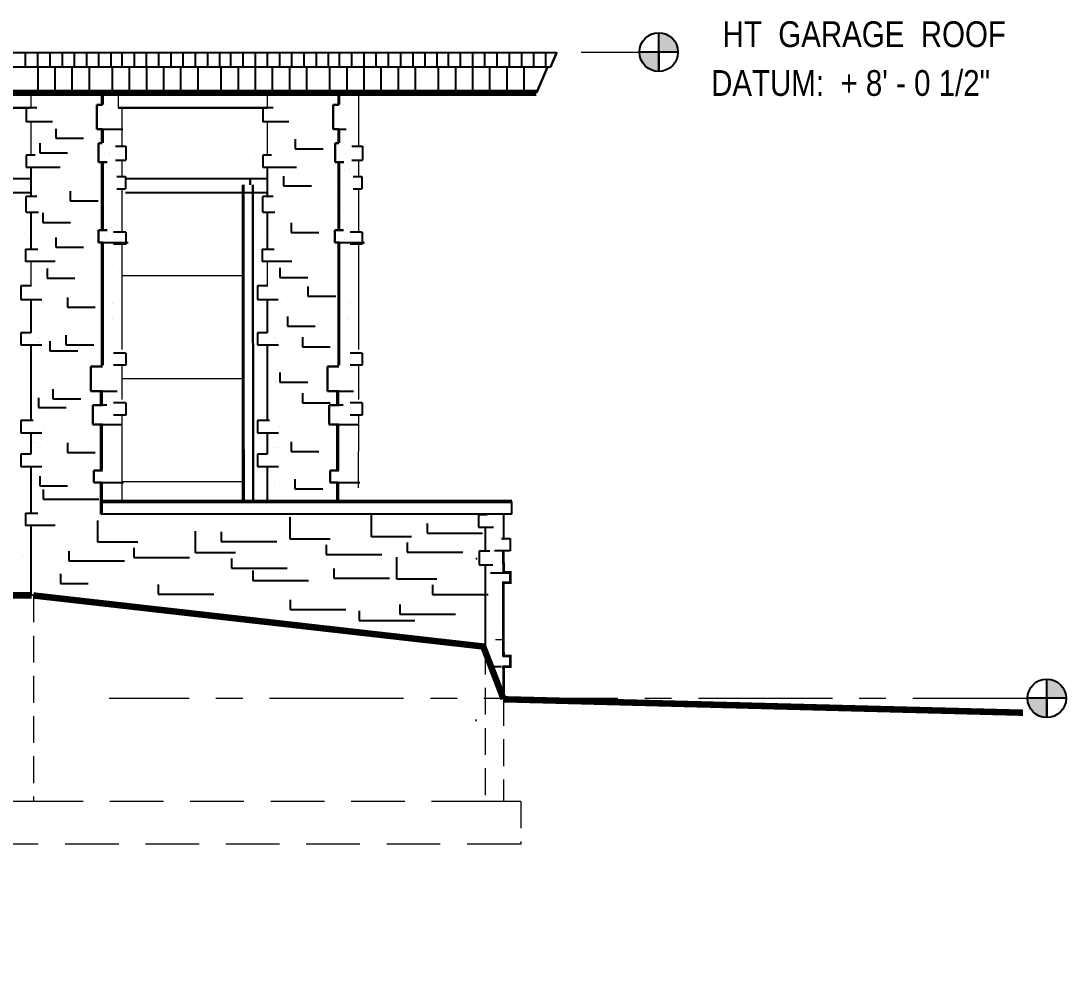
# Model space of a CAD drawing. Header units: inches. Extents: x -10188 to 9179, y -281 to 6710.
# Drawn here: x 3421.7 to 3665.4, y -142.4 to 82.6 of the extents above; entities that cross this region are included whole.
import ezdxf

# ---------------------------------------------------------------- set-up
doc = ezdxf.new("R2010")
doc.units = ezdxf.units.IN
doc.header["$MEASUREMENT"] = 0
doc.linetypes.add('CENTER', pattern=[2, 1.25, -0.25, 0.25, -0.25])
doc.linetypes.add('HIDDEN', pattern=[0.375, 0.25, -0.125])
for name, color, linetype, lineweight in [('FOOTING', 7, 'HIDDEN', 5), ('FOUNDATION', 7, 'HIDDEN', 20), ('GRID LAYOUT', 1, 'Continuous', 9)]:
    doc.layers.add(name, color=color, linetype=linetype, lineweight=lineweight)
for name, color, linetype in [('NORTH_ELEVATION', 7, 'Continuous'), ('SOUTH_ELEVATION', 7, 'Continuous'), ('SOUTH_ELEVATION_TEXT', 7, 'Continuous')]:
    doc.layers.add(name, color=color, linetype=linetype)
doc.styles.add('ARCHENT', font='technical.ttf', dxfattribs={"height": 6})

msp = doc.modelspace()

# ---------------------------------------------------------------- hatches: boundary and pattern name
at = {"layer": 'NORTH_ELEVATION', "linetype": 'Continuous', "ltscale": 0.5}
h = msp.add_hatch(dxfattribs=at)
h.set_pattern_fill('AR-SAND', color=27, scale=36, style=0)
h.set_pattern_definition([(37.5004, (3229.13, 756.765), (-2.2683, 69.3656), [0, -54.72, 0, -61.2, 0, -58.5]), (7.5, (3229.13, 756.76), (63.711, 101.598), [0, -29.52, 0, -49.32, 0, -18.9]), (327.5004, (3184.85, 756.764), (112.109, 0.2046), [0, -18, 0, -64.8, 0, -84.6]), (317.5, (3184.85, 756.76), (108.22, 31.597), [0, -9, 0, -42.48, 0, -48.6])])
h.paths.add_polyline_path([(3534.95, -30.45), (3524.26, -30.45), (3524.26, -136.45), (3526.28, -136.45), (3526.28, -140.45), (3524.3, -140.45), (3524.3, -142.45), (3534.95, -142.45)])
at = {"layer": 'SOUTH_ELEVATION_TEXT', "linetype": 'Continuous', "ltscale": 0.5}
h = msp.add_hatch(color=7, dxfattribs=at)
h.paths.add_polyline_path([(3570.44, 79.79), (3570.44, 75.29), (3574.94, 75.29, 0.414214)])
h.paths.add_polyline_path([(3570.44, 70.79), (3570.44, 75.29), (3565.94, 75.29, 0.414214)])
h = msp.add_hatch(color=7, dxfattribs=at)
h.paths.add_polyline_path([(3660.94, -70.86), (3660.94, -75.36), (3665.44, -75.36, 0.414214)])
h.paths.add_polyline_path([(3660.94, -79.86), (3660.94, -75.36), (3656.44, -75.36, 0.414214)])

# ---------------------------------------------------------------- linework, layer by layer
at = {"layer": 'FOOTING', "lineweight": 5, "ltscale": 50}
for p, q in [((3424.63, -99.38, -0.14), (3407.49, -99.38, -0.12)), ((3529.97, -99.38, -0.23), (3424.63, -99.38, -0.14)), ((3538.26, -99.38, -0.24), (3529.97, -99.38, -0.23)), ((3538.26, -109.38, -0.25), (3395.49, -109.38, -0.11))]:
    msp.add_line(p, q, dxfattribs=at)
at = {"layer": 'FOOTING', "ltscale": 25}
msp.add_line((3538.26, -99.38, -0.24), (3538.26, -109.38, -0.24), dxfattribs=at)
at = {"layer": 'FOUNDATION', "ltscale": 25}
for p, q in [((3424.63, -51.38, 1.78), (3424.63, -99.38, 1.85)), ((3529.97, -63.54), (3529.97, -99.38)), ((3534.26, -75.52, -0.22), (3534.26, -99.38, -0.22))]:
    msp.add_line(p, q, dxfattribs=at)
at = {"layer": 'GRID LAYOUT', "lineweight": 5, "ltscale": 50}
msp.add_line((3552.37, 75.29), (3570.44, 75.29), dxfattribs=at)
at = {"layer": 'GRID LAYOUT', "color": 1, "linetype": 'CENTER', "lineweight": 5, "ltscale": 25}
msp.add_line((3660.94, -75.38), (3442.3, -75.38), dxfattribs=at)
at = {"layer": 'NORTH_ELEVATION', "color": 93, "linetype": 'Continuous', "ltscale": 0.5}
for p, q in [((3422.73, 75.29), (3422.73, 71.79)), ((3425.61, 75.29), (3425.61, 71.79)), ((3428.44, 75.29), (3428.44, 71.79)), ((3431.31, 75.29), (3431.31, 71.79)), ((3434.14, 75.29), (3434.14, 71.79)), ((3437.02, 75.29), (3437.02, 71.79)), ((3439.84, 75.29), (3439.84, 71.79)), ((3442.67, 75.29), (3442.67, 71.79)), ((3445.26, 75.29), (3445.26, 71.79)), ((3448.09, 75.29), (3448.09, 71.79)), ((3450.96, 75.29), (3450.96, 71.79)), ((3453.79, 75.29), (3453.79, 71.79)), ((3456.66, 75.29), (3456.66, 71.79)), ((3459.49, 75.29), (3459.49, 71.79)), ((3462.37, 75.29), (3462.37, 71.79)), ((3465.2, 75.29), (3465.2, 71.79)), ((3468.02, 75.29), (3468.02, 71.79)), ((3470.61, 75.29), (3470.61, 71.79)), ((3473.44, 75.29), (3473.44, 71.79)), ((3476.31, 75.29), (3476.31, 71.79)), ((3479.14, 75.29), (3479.14, 71.79)), ((3482.02, 75.29), (3482.02, 71.79)), ((3484.85, 75.29), (3484.85, 71.79)), ((3487.72, 75.29), (3487.72, 71.79)), ((3490.55, 75.29), (3490.55, 71.79)), ((3493.38, 75.29), (3493.38, 71.79)), ((3495.96, 75.29), (3495.96, 71.79)), ((3498.79, 75.29), (3498.79, 71.79)), ((3501.67, 75.29), (3501.67, 71.79)), ((3504.49, 75.29), (3504.49, 71.79)), ((3507.37, 75.29), (3507.37, 71.79)), ((3510.2, 75.29), (3510.2, 71.79)), ((3513.07, 75.29), (3513.07, 71.79)), ((3515.9, 75.29), (3515.9, 71.79)), ((3518.73, 75.29), (3518.73, 71.79)), ((3521.32, 75.29), (3521.32, 71.79)), ((3524.14, 75.29), (3524.14, 71.79)), ((3527.02, 75.29), (3527.02, 71.79)), ((3529.85, 75.29), (3529.85, 71.79)), ((3532.72, 75.29), (3532.72, 71.79)), ((3535.55, 75.29), (3535.55, 71.79)), ((3538.42, 75.29), (3538.42, 71.79)), ((3541.25, 75.29), (3541.25, 71.79)), ((3544.08, 75.29), (3544.08, 71.79))]:
    msp.add_line(p, q, dxfattribs=at)
at = {"layer": 'NORTH_ELEVATION', "color": 27, "linetype": 'Continuous', "lineweight": 20, "ltscale": 0.5}
for p, q in [((3422.9, 64.48), (3422.9, 64.48)), ((3478.04, 64.48), (3478.04, 64.48)), ((3441.69, 63.16), (3441.69, 63.16)), ((3442.56, 61.89), (3442.56, 61.89)), ((3496.83, 63.16), (3496.83, 63.16)), ((3497.7, 61.89), (3497.7, 61.89)), ((3422.2, 53.94), (3422.2, 53.94)), ((3441.97, 54.41), (3441.97, 54.41)), ((3477.34, 53.94), (3477.34, 53.94)), ((3497.11, 54.41), (3497.11, 54.41)), ((3422.33, 53.26), (3422.33, 53.26)), ((3441.2, 51.7), (3441.2, 51.7)), ((3442.27, 51.67), (3442.27, 51.67)), ((3476.36, 51.82), (3476.36, 51.82)), ((3477.47, 53.26), (3477.47, 53.26)), ((3496.34, 51.7), (3496.34, 51.7)), ((3497.41, 51.67), (3497.41, 51.67)), ((3441.03, 49.34), (3441.03, 49.34)), ((3476.53, 49.46), (3476.53, 49.46)), ((3496.17, 49.34), (3496.17, 49.34)), ((3443.2, 48.14), (3443.2, 48.14)), ((3498.34, 48.14), (3498.34, 48.14)), ((3440.91, 45.04), (3440.91, 45.04)), ((3476.65, 45.16), (3476.65, 45.16)), ((3476.84, 45.96), (3476.84, 45.96)), ((3496.05, 45.04), (3496.05, 45.04)), ((3422.3, 42.64), (3422.3, 42.64)), ((3441.7, 43.72), (3441.7, 43.72)), ((3477.44, 42.64), (3477.44, 42.64)), ((3496.84, 43.72), (3496.84, 43.72)), ((3422.15, 36.76), (3422.15, 36.76)), ((3441.73, 38.8), (3441.73, 38.8)), ((3477.29, 36.76), (3477.29, 36.76)), ((3496.87, 38.8), (3496.87, 38.8)), ((3422.19, 34.5), (3422.19, 34.5)), ((3441.1, 35.88), (3441.1, 35.88)), ((3442.84, 34.33), (3442.84, 34.33)), ((3476.46, 36), (3476.46, 36)), ((3477.33, 34.5), (3477.33, 34.5)), ((3496.24, 35.88), (3496.24, 35.88)), ((3497.98, 34.33), (3497.98, 34.33)), ((3422.6, 33.03), (3422.6, 33.03)), ((3441.2, 32.26), (3441.2, 32.26)), ((3441.99, 31.71), (3441.99, 31.71)), ((3476.36, 32.38), (3476.36, 32.38)), ((3477.74, 33.03), (3477.74, 33.03)), ((3496.34, 32.26), (3496.34, 32.26)), ((3497.13, 31.71), (3497.13, 31.71)), ((3443.12, 25.66), (3443.12, 25.66)), ((3476.84, 26.55), (3476.84, 26.55)), ((3476.84, 26.55), (3476.84, 26.55)), ((3498.26, 25.66), (3498.26, 25.66)), ((3426.14, 22.49), (3426.14, 22.49)), ((3481.28, 22.49), (3481.28, 22.49)), ((3426.33, 20.01), (3426.33, 20.01)), ((3481.47, 20.01), (3481.47, 20.01)), ((3427.09, 16.66), (3427.09, 16.66)), ((3443.08, 16.79), (3443.08, 16.79)), ((3443.41, 16.99), (3443.41, 16.99)), ((3443.65, 15.34), (3443.65, 15.34)), ((3482.23, 16.66), (3482.23, 16.66)), ((3498.22, 16.79), (3498.22, 16.79)), ((3498.55, 16.99), (3498.55, 16.99)), ((3498.79, 15.34), (3498.79, 15.34)), ((3442.97, 13.35), (3442.97, 13.35)), ((3498.11, 13.35), (3498.11, 13.35)), ((3426.07, 7.73), (3426.07, 7.73)), ((3443.69, 8.32), (3443.69, 8.32)), ((3481.21, 7.73), (3481.21, 7.73)), ((3498.83, 8.32), (3498.83, 8.32)), ((3426.5, 3.51), (3426.5, 3.51)), ((3443.15, 3.88), (3443.15, 3.88)), ((3481.64, 3.51), (3481.64, 3.51)), ((3498.29, 3.88), (3498.29, 3.88)), ((3427.05, 0.06), (3427.05, 0.06)), ((3482.19, 0.06), (3482.19, 0.06)), ((3426.34, -8.92), (3426.34, -8.92)), ((3481.48, -8.92), (3481.48, -8.92)), ((3426.89, -12.11), (3426.89, -12.11)), ((3482.03, -12.11), (3482.03, -12.11)), ((3424.45, -13.07), (3424.45, -13.07)), ((3426.94, -13.24), (3426.94, -13.24)), ((3479.59, -13.07), (3479.59, -13.07)), ((3482.08, -13.24), (3482.08, -13.24)), ((3424.6, -15.77), (3424.6, -15.77)), ((3425.59, -16.92), (3425.59, -16.92)), ((3426.34, -16.77), (3426.34, -16.77)), ((3479.74, -15.77), (3479.74, -15.77)), ((3480.73, -16.92), (3480.73, -16.92)), ((3481.48, -16.77), (3481.48, -16.77)), ((3427.04, -19.46), (3427.04, -19.46)), ((3482.18, -19.46), (3482.18, -19.46)), ((3424.73, -23.53), (3424.73, -23.53)), ((3479.87, -23.53), (3479.87, -23.53)), ((3426.9, -24.73), (3426.9, -24.73)), ((3482.04, -24.73), (3482.04, -24.73)), ((3422.61, -34.07), (3422.61, -34.07)), ((3422.74, -34.74), (3422.74, -34.74)), ((3421.8, -38.54), (3421.8, -38.54)), ((3531.3, -38.2, 8.93), (3531.3, -38.2, 8.93)), ((3530.29, -39.06), (3530.29, -39.06)), ((3530.32, -40.32, 8.93), (3530.32, -40.32, 8.93)), ((3532.01, -40.86, 8.93), (3532.01, -40.86, 8.93)), ((3421.92, -42.85), (3421.92, -42.85)), ((3422.11, -42.05), (3422.11, -42.05)), ((3422.71, -45.37), (3422.71, -45.37)), ((3422.56, -51.25), (3422.56, -51.25)), ((3533.62, -59.48), (3533.62, -59.48)), ((3534.79, -62.27), (3534.79, -62.27))]:
    msp.add_line(p, q, dxfattribs=at)
at = {"layer": 'NORTH_ELEVATION', "color": 7, "linetype": 'Continuous', "lineweight": 20, "ltscale": 0.5}
msp.add_line((3444.38, 65.79, 0.29), (3444.37, 62.29, 0.29), dxfattribs=at)
at = {"layer": 'NORTH_ELEVATION', "color": 27, "linetype": 'Continuous', "ltscale": 0.5}
for p, q in [((3424.02, 48.45), (3424.02, 41.65)), ((3479.16, 48.45), (3479.16, 41.65)), ((3422.9, 45.04), (3422.9, 45.04)), ((3478.04, 45.04), (3478.04, 45.04)), ((3424.02, 37.99), (3424.02, 29.34)), ((3479.16, 37.99), (3479.16, 29.34)), ((3423.38, 32.09), (3423.38, 32.09)), ((3478.52, 32.09), (3478.52, 32.09)), ((3424.02, 17.58), (3424.02, 9.86)), ((3479.16, 17.58), (3479.16, 9.86)), ((3425.73, 8.67), (3425.73, 8.67)), ((3480.87, 8.67), (3480.87, 8.67)), ((3424.02, 7.01), (3424.02, -10.6)), ((3479.16, 7.01), (3479.16, -10.6)), ((3426.19, -1.57), (3426.19, -1.57)), ((3481.33, -1.57), (3481.33, -1.57)), ((3425.24, -2.79), (3425.24, -2.79)), ((3480.38, -2.79), (3480.38, -2.79)), ((3424.02, -13.44), (3424.02, -18.45)), ((3479.16, -13.44), (3479.16, -18.45)), ((3424.02, -21.29), (3424.02, -32.23)), ((3479.16, -21.29), (3479.16, -29.45)), ((3534.22, -32.45), (3534.22, -38.38)), ((3424.02, -34.97), (3424.02, -51.38)), ((3530, -35.45), (3530, -40.97)), ((3534.22, -40.95), (3534.22, -43.44)), ((3423.3, -42.97), (3423.3, -42.97)), ((3530, -44.22), (3529.97, -63.38))]:
    msp.add_line(p, q, dxfattribs=at)
at = {"layer": 'NORTH_ELEVATION', "color": 7, "linetype": 'Continuous', "ltscale": 0.5}
for p, q in [((3390.95, 45.79), (3424.02, 45.79)), ((3446.09, 45.79), (3479.16, 45.79))]:
    msp.add_line(p, q, dxfattribs=at)
at = {"layer": 'NORTH_ELEVATION', "color": 49, "linetype": 'Continuous', "lineweight": 30, "ltscale": 0.5}
msp.add_line((3475.16, 45.88), (3475.16, 44.38), dxfattribs=at)
at = {"layer": 'NORTH_ELEVATION', "color": 7, "linetype": 'Continuous', "lineweight": 30, "ltscale": 0.5}
msp.add_line((3475.82, 44.38), (3475.85, -29.45), dxfattribs=at)
at = {"layer": 'NORTH_ELEVATION', "color": 7, "linetype": 'Continuous', "lineweight": 9, "ltscale": 150}
for p, q in [((3473.54, 23.11, -0.17), (3445.27, 23.11, -0.38)), ((3473.55, -0.89, -0.17), (3445.26, -0.89, -0.38)), ((3473.55, -24.89, -0.17), (3445.28, -24.89, -0.38))]:
    msp.add_line(p, q, dxfattribs=at)
at = {"layer": 'NORTH_ELEVATION', "color": 27, "lineweight": 50}
msp.add_line((3536.22, -29.45), (3440.45, -29.45, 2), dxfattribs=at)
at = {"layer": 'NORTH_ELEVATION', "color": 27}
for q in [(3536.22, -29.45), (3440.45, -32.45)]:
    msp.add_line((3536.22, -32.45), q, dxfattribs=at)
at = {"layer": 'NORTH_ELEVATION', "color": 93, "linetype": 'Continuous', "ltscale": 0.5, "const_width": 0.5}
for points in [[(2599.18, 75.17), (3546.67, 75.17)], [(2600.62, 71.79), (3545.23, 71.8)]]:
    msp.add_lwpolyline(points, dxfattribs=at)
at = {"layer": 'NORTH_ELEVATION', "color": 7, "linetype": 'Continuous', "ltscale": 0.5, "const_width": 0.5}
for points in [[(3424.02, 62.29), (3389.23, 62.29)], [(3479.16, 62.29), (3444.37, 62.29)]]:
    msp.add_lwpolyline(points, dxfattribs=at)
at = {"layer": 'NORTH_ELEVATION', "color": 7, "linetype": 'Continuous', "ltscale": 0.5, "const_width": 0.5, "elevation": -0.67}
for points in [[(3424.02, 42.54), (3390.96, 42.54)], [(3479.16, 42.54), (3446.1, 42.54)]]:
    msp.add_lwpolyline(points, dxfattribs=at)
at = {"layer": 'SOUTH_ELEVATION', "color": 93, "linetype": 'Continuous', "lineweight": 30, "ltscale": 50}
msp.add_line((3545.23, 71.79), (3546.72, 75.29), dxfattribs=at)
at = {"layer": 'SOUTH_ELEVATION', "color": 49, "linetype": 'Continuous', "ltscale": 0.5}
for p, q in [((3425.64, 71.87), (3425.64, 65.79)), ((3429.61, 71.87), (3429.61, 65.79)), ((3433.61, 71.87), (3433.61, 65.79)), ((3437.61, 71.87), (3437.61, 65.79)), ((3442.99, 71.87), (3442.99, 65.79)), ((3446.99, 71.87), (3446.99, 65.79)), ((3450.99, 71.87), (3450.99, 65.79)), ((3454.96, 71.87), (3454.96, 65.79)), ((3458.96, 71.87), (3458.96, 65.79)), ((3462.96, 71.87), (3462.96, 65.79)), ((3468.35, 71.87), (3468.35, 65.79)), ((3472.35, 71.87), (3472.35, 65.79)), ((3476.35, 71.87), (3476.35, 65.79)), ((3480.31, 71.87), (3480.31, 65.79)), ((3484.31, 71.87), (3484.31, 65.79)), ((3488.31, 71.87), (3488.31, 65.79)), ((3493.7, 71.87), (3493.7, 65.79)), ((3497.7, 71.87), (3497.7, 65.79)), ((3501.7, 71.87), (3501.7, 65.79)), ((3505.67, 71.87), (3505.67, 65.79)), ((3509.67, 71.87), (3509.67, 65.79)), ((3513.67, 71.87), (3513.67, 65.79)), ((3519.05, 71.87), (3519.05, 65.79)), ((3523.05, 71.87), (3523.05, 65.79)), ((3527.05, 71.87), (3527.05, 65.79)), ((3531.02, 71.87), (3531.02, 65.79)), ((3535.02, 71.87), (3535.02, 65.79)), ((3539.02, 71.87), (3539.02, 65.79))]:
    msp.add_line(p, q, dxfattribs=at)
at = {"layer": 'SOUTH_ELEVATION', "color": 7, "linetype": 'Continuous', "lineweight": 30, "ltscale": 50}
msp.add_line((3541.93, 65.79), (3544.48, 71.79), dxfattribs=at)
at = {"layer": 'SOUTH_ELEVATION', "color": 27, "linetype": 'Continuous', "lineweight": 20, "ltscale": 50}
for p, q in [((3424.02, 65.79), (3424.02, 62.28)), ((3479.16, 65.79), (3479.16, 62.28)), ((3500.42, 65.79), (3500.42, 53.36)), ((3445.28, 62.29), (3445.28, 53.36)), ((3424.02, 59.03), (3424.02, 51.3)), ((3479.16, 59.03), (3479.16, 51.3)), ((3445.28, 50.11), (3445.28, 46.3)), ((3500.42, 50.11), (3500.42, 46.3)), ((3445.28, 43.45), (3445.27, 33.32)), ((3500.42, 43.45), (3500.41, 33.32)), ((3424.02, 37.99), (3424.02, 29.34)), ((3479.16, 37.99), (3479.16, 29.34)), ((3445.27, 30.48), (3445.26, 5.96)), ((3500.41, 30.48), (3500.4, 5.96)), ((3424.02, 26.49), (3424.02, 20.84)), ((3479.16, 26.49), (3479.16, 20.84)), ((3424.02, 17.58), (3424.02, 14.29)), ((3479.16, 17.58), (3479.16, 14.29)), ((3445.26, 2.29), (3445.26, -5.68)), ((3500.4, 2.29), (3500.4, -5.68)), ((3445.26, -9.34), (3445.25, -29.45)), ((3500.4, -9.34), (3500.39, -26.32))]:
    msp.add_line(p, q, dxfattribs=at)
at = {"layer": 'SOUTH_ELEVATION', "color": 27, "linetype": 'Continuous', "lineweight": 20, "ltscale": 0.75}
for p, q in [((3440.78, 65.02, 1), (3440.78, 65.02, 1)), ((3476.78, 65.13, 1), (3476.78, 65.13, 1)), ((3495.92, 65.02, 1), (3495.92, 65.02, 1)), ((3421.89, 62.82, 1), (3421.89, 62.82, 1)), ((3477.03, 62.82, 1), (3477.03, 62.82, 1)), ((3442.03, 47.68, 1), (3442.03, 47.68, 1)), ((3497.17, 47.68, 1), (3497.17, 47.68, 1)), ((3440.78, 45.57, 1), (3440.78, 45.57, 1)), ((3476.78, 45.69, 1), (3476.78, 45.69, 1)), ((3495.92, 45.57, 1), (3495.92, 45.57, 1)), ((3421.89, 43.38, 1), (3421.89, 43.38, 1)), ((3477.03, 43.38, 1), (3477.03, 43.38, 1)), ((3441.08, 33.57, 1), (3441.08, 33.57, 1)), ((3476.48, 33.69, 1), (3476.48, 33.69, 1)), ((3496.22, 33.57, 1), (3496.22, 33.57, 1)), ((3440.83, 31.25, 1), (3440.83, 31.25, 1)), ((3476.73, 31.37, 1), (3476.73, 31.37, 1)), ((3495.97, 31.25, 1), (3495.97, 31.25, 1)), ((3443.03, 13.09, 1), (3443.03, 13.09, 1)), ((3498.17, 13.09, 1), (3498.17, 13.09, 1)), ((3427.2, -3.22, 1), (3427.2, -3.22, 1)), ((3482.34, -3.22, 1), (3482.34, -3.22, 1)), ((3425.99, -22.87, 1), (3425.99, -22.87, 1)), ((3481.13, -22.87, 1), (3481.13, -22.87, 1)), ((3425.74, -25.19, 1), (3425.74, -25.19, 1)), ((3480.88, -25.19, 1), (3480.88, -25.19, 1)), ((3531.95, -41.12, 9.93), (3531.95, -41.12, 9.93)), ((3422.05, -42.31, 1), (3422.05, -42.31, 1)), ((3422.3, -44.63, 1), (3422.3, -44.63, 1)), ((3534.85, -62.53, 1), (3534.85, -62.53, 1))]:
    msp.add_line(p, q, dxfattribs=at)
at = {"layer": 'SOUTH_ELEVATION', "color": 27, "linetype": 'Continuous', "ltscale": 0.5}
for p, q in [((3425.42, 62.28), (3422.97, 62.28)), ((3422.97, 62.28), (3422.97, 59.03)), ((3480.55, 62.28), (3478.11, 62.28)), ((3478.11, 62.28), (3478.11, 59.03)), ((3429.08, 59.03), (3422.97, 59.03)), ((3484.22, 59.03), (3478.11, 59.03)), ((3429.84, 57.44), (3429.84, 55.19)), ((3439.38, 57.36, 1.23), (3445.49, 57.36, 1.23)), ((3494.52, 57.36, 1.23), (3497.58, 57.36, 1.23)), ((3426.11, 54.06), (3426.11, 51.8)), ((3429.84, 55.19), (3436.32, 55.19)), ((3446.56, 53.96, 0.96), (3446.56, 53.96, 0.96)), ((3485.67, 54.98), (3485.67, 52.73)), ((3501.7, 53.96, 0.96), (3501.7, 53.96, 0.96)), ((3425.01, 51.3), (3422.97, 51.3)), ((3422.97, 51.3), (3422.97, 48.45)), ((3426.11, 51.8), (3432.6, 51.8)), ((3443.77, 53.36), (3446.21, 53.36)), ((3446.21, 53.36), (3446.21, 50.11)), ((3480.15, 51.3), (3478.11, 51.3)), ((3478.11, 51.3), (3478.11, 48.45)), ((3485.67, 52.73), (3492.16, 52.73)), ((3498.91, 53.36), (3501.35, 53.36)), ((3501.35, 53.36), (3501.35, 50.11)), ((3443.77, 50.11), (3446.21, 50.11)), ((3498.91, 50.11), (3501.35, 50.11)), ((3422.97, 48.45), (3430.85, 48.45)), ((3478.11, 48.45), (3485.99, 48.45)), ((3482.98, 46.36), (3482.98, 44.11)), ((3444.06, 46.3), (3446.09, 46.3)), ((3446.09, 46.3), (3446.09, 43.45)), ((3482.98, 44.11), (3489.47, 44.11)), ((3499.2, 46.3), (3501.23, 46.3)), ((3501.23, 46.3), (3501.23, 43.45)), ((3422.95, 37.99), (3422.95, 41.65)), ((3425.39, 41.65), (3422.95, 41.65)), ((3433.23, 42.88), (3433.23, 40.63)), ((3478.09, 37.99), (3478.09, 41.65)), ((3480.53, 41.65), (3478.09, 41.65)), ((3433.23, 40.63), (3439.71, 40.63)), ((3422.95, 37.99), (3425.8, 37.99)), ((3426.79, 37.8), (3426.79, 35.55)), ((3478.09, 37.99), (3480.94, 37.99)), ((3426.79, 35.55), (3433.27, 35.55)), ((3484.73, 35.46), (3484.73, 33.2)), ((3429.84, 32.04), (3429.84, 29.79)), ((3446.19, 33.32), (3443.34, 33.32)), ((3446.19, 33.32), (3446.19, 30.48)), ((3484.73, 33.2), (3491.22, 33.2)), ((3501.33, 33.32), (3498.48, 33.32)), ((3501.33, 33.32), (3501.33, 30.48)), ((3422.8, 29.34), (3422.8, 26.49)), ((3422.8, 29.34), (3425.65, 29.34)), ((3429.84, 29.79), (3436.32, 29.79)), ((3439.79, 30.93, 1.23), (3446.71, 30.93, 1.23)), ((3446.19, 30.48), (3443.34, 30.48)), ((3477.94, 29.34), (3477.94, 26.49)), ((3477.94, 29.34), (3480.79, 29.34)), ((3494.93, 30.93, 1.23), (3501.85, 30.93, 1.23)), ((3501.33, 30.48), (3498.48, 30.48)), ((3429.72, 26.49), (3422.8, 26.49)), ((3427.81, 24.85), (3427.81, 22.6)), ((3484.86, 26.49), (3477.94, 26.49)), ((3482.11, 24.99), (3482.11, 22.74)), ((3427.81, 22.6), (3434.3, 22.6)), ((3482.11, 22.74), (3488.6, 22.74)), ((3421.72, 20.84), (3421.72, 17.58)), ((3424.16, 20.84), (3421.72, 20.84)), ((3476.86, 20.84), (3476.86, 17.58)), ((3479.3, 20.84), (3476.86, 20.84)), ((3488.66, 20.63), (3488.66, 18.38)), ((3421.72, 17.58), (3426.61, 17.58)), ((3432.55, 18.08), (3432.55, 15.82)), ((3476.86, 17.58), (3481.74, 17.58)), ((3488.66, 18.38), (3495.14, 18.38)), ((3432.55, 15.82), (3439.04, 15.82)), ((3483.86, 13.66), (3483.86, 11.4)), ((3421.72, 9.86), (3421.72, 7.01)), ((3424.02, 9.86), (3421.72, 9.86)), ((3476.86, 9.86), (3476.86, 7.01)), ((3479.16, 9.86), (3476.86, 9.86)), ((3483.86, 11.4), (3490.34, 11.4)), ((3428.49, 7.92), (3428.49, 5.66)), ((3432.22, 9.27), (3432.22, 7.02)), ((3487.35, 8.86), (3487.35, 6.6)), ((3421.72, 7.01), (3426.61, 7.01)), ((3428.49, 5.66), (3434.98, 5.66)), ((3432.22, 7.02), (3438.7, 7.02)), ((3446.18, 5.14), (3443.33, 5.14)), ((3446.18, 5.14), (3446.18, 2.29)), ((3476.86, 7.01), (3481.75, 7.01)), ((3487.35, 6.6), (3493.83, 6.6)), ((3501.32, 5.14), (3498.47, 5.14)), ((3501.32, 5.14), (3501.32, 2.29)), ((3438.04, 1.96, 1), (3438.04, -3.73, 1)), ((3440.48, 1.96, 1), (3438.04, 1.96, 1)), ((3446.18, 2.29), (3443.33, 2.29)), ((3482.11, 0.57), (3482.11, -1.68)), ((3493.18, 1.96, 1), (3493.18, -3.73, 1)), ((3495.62, 1.96, 1), (3493.18, 1.96, 1)), ((3501.32, 2.29), (3498.47, 2.29)), ((3482.11, -1.68), (3488.6, -1.68)), ((3429.17, -3.26), (3429.17, -5.51)), ((3438.04, -3.73, 1), (3444.15, -3.73, 1)), ((3487.35, -4.22), (3487.35, -6.48)), ((3493.18, -3.73, 1), (3499.29, -3.73, 1)), ((3425.78, -5.29), (3425.78, -7.54)), ((3429.17, -5.51), (3435.65, -5.51)), ((3438.48, -7.02, 1), (3438.48, -11.49, 1)), ((3441.74, -7.02, 1), (3438.48, -7.02, 1)), ((3446.18, -6.49), (3443.33, -6.49)), ((3446.18, -6.49), (3446.18, -9.34)), ((3487.35, -6.48), (3493.83, -6.48)), ((3493.62, -7.02, 1), (3493.62, -11.49, 1)), ((3496.88, -7.02, 1), (3493.62, -7.02, 1)), ((3501.32, -6.49), (3498.47, -6.49)), ((3501.32, -6.49), (3501.32, -9.34)), ((3425.78, -7.54), (3432.26, -7.54)), ((3446.18, -9.34), (3443.33, -9.34)), ((3501.32, -9.34), (3498.47, -9.34)), ((3421.72, -10.6), (3421.72, -13.44)), ((3424.57, -10.6), (3421.72, -10.6)), ((3438.48, -11.49, 1), (3445.4, -11.49, 1)), ((3476.86, -10.6), (3476.86, -13.44)), ((3479.71, -10.6), (3476.86, -10.6)), ((3493.62, -11.49, 1), (3500.54, -11.49, 1)), ((3421.72, -13.44), (3426.61, -13.44)), ((3476.86, -13.44), (3481.75, -13.44)), ((3432.55, -15.79), (3432.55, -18.04)), ((3484.73, -15.56), (3484.73, -17.81)), ((3424.02, -18.45), (3421.72, -18.45)), ((3421.72, -18.45), (3421.72, -21.29)), ((3432.55, -18.04), (3439.04, -18.04)), ((3479.16, -18.45), (3476.86, -18.45)), ((3476.86, -18.45), (3476.86, -21.29)), ((3484.73, -17.81), (3491.22, -17.81)), ((3421.72, -21.29), (3426.61, -21.29)), ((3476.86, -21.29), (3481.75, -21.29)), ((3426.12, -23.57), (3426.12, -25.83)), ((3485.6, -24.28), (3485.6, -26.54)), ((3426.12, -25.83), (3432.6, -25.83)), ((3426.87, -26.65), (3426.87, -28.9)), ((3440.45, -25.07, 1.23), (3445.61, -25.07, 1.23)), ((3485.6, -26.54), (3492.09, -26.54)), ((3495.59, -25.07, 1.23), (3500.75, -25.07, 1.23)), ((3426.87, -28.9), (3439.85, -28.9)), ((3422.81, -32.23), (3422.81, -35.08)), ((3422.81, -32.23), (3425.66, -32.23)), ((3439.68, -38.95), (3439.68, -33.87)), ((3484.52, -38.23), (3484.52, -33.16)), ((3503.45, -37.71), (3503.45, -32.63)), ((3528.39, -32.62), (3528.39, -35.46)), ((3530.42, -32.62), (3528.39, -32.62)), ((3429.73, -35.08), (3422.81, -35.08)), ((3462.46, -41.43), (3462.46, -36.36)), ((3516.41, -34.62), (3516.41, -36.87)), ((3528.39, -35.46), (3531.91, -35.46)), ((3448.99, -38.95), (3439.68, -38.95)), ((3468.38, -36.57), (3468.38, -38.82)), ((3468.38, -38.82), (3481.36, -38.82)), ((3493.83, -38.23), (3484.52, -38.23)), ((3512.76, -37.71), (3503.45, -37.71)), ((3516.41, -36.87), (3529.38, -36.87)), ((3533.8, -38.11), (3535.83, -38.11)), ((3535.83, -38.11), (3535.83, -40.96)), ((3432.9, -41.04), (3432.9, -43.29)), ((3448.03, -40.26), (3448.03, -42.51)), ((3471.76, -41.43), (3462.46, -41.43)), ((3492.87, -39.55), (3492.87, -41.8)), ((3511.8, -39.02), (3511.8, -41.27)), ((3511.8, -41.27), (3524.77, -41.27)), ((3528.56, -40.97), (3528.56, -44.22)), ((3528.56, -40.97), (3531.04, -40.97)), ((3535.83, -40.96), (3532.12, -40.96)), ((3432.9, -43.29), (3445.88, -43.29)), ((3448.03, -42.51), (3461.01, -42.51)), ((3470.81, -42.74), (3470.81, -45)), ((3492.87, -41.8), (3505.84, -41.8)), ((3509.37, -47.56), (3509.37, -42.48)), ((3470.81, -45), (3483.78, -45)), ((3475.78, -45.6), (3475.78, -47.86)), ((3494.71, -45.08), (3494.71, -47.33)), ((3528.56, -44.22), (3531.78, -44.22)), ((3531.19, -46.14), (3536.02, -46.14)), ((3430.94, -46.31), (3430.94, -48.57)), ((3430.94, -48.57), (3437.43, -48.57)), ((3475.78, -47.86), (3488.75, -47.86)), ((3494.71, -47.33), (3507.68, -47.33)), ((3518.68, -47.56), (3509.37, -47.56)), ((3453.72, -48.8), (3453.72, -51.06)), ((3453.72, -51.06), (3466.69, -51.06)), ((3517.72, -48.87), (3517.72, -51.12)), ((3517.72, -51.12), (3530.7, -51.12)), ((3484.53, -52.42), (3484.53, -54.68)), ((3510.11, -53.51), (3510.11, -55.77)), ((3484.53, -54.68), (3497.51, -54.68)), ((3500.63, -54.93), (3500.63, -57.18)), ((3510.11, -55.77), (3523.08, -55.77)), ((3500.63, -57.18), (3513.61, -57.18)), ((3531.08, -67.95), (3533.82, -67.95))]:
    msp.add_line(p, q, dxfattribs=at)
at = {"layer": 'SOUTH_ELEVATION', "color": 27, "linetype": 'Continuous', "lineweight": 30, "ltscale": 50}
for p, q in [((3439.38, 63.03, 1.23), (3440.72, 63.03, 1)), ((3439.38, 57.36, 1.23), (3439.38, 63.03, 1.23)), ((3494.52, 63.03, 1.23), (3495.86, 63.03, 1)), ((3494.52, 57.36, 1.23), (3494.52, 63.03, 1.23)), ((3439.38, 57.36, 1.23), (3440.72, 57.36, 1)), ((3494.52, 57.36, 1.23), (3495.86, 57.36, 1)), ((3439.82, 49.61, 1.23), (3440.71, 49.61, 1)), ((3494.96, 49.61, 1.23), (3495.85, 49.61, 1)), ((3439.79, 33.77, 1.23), (3439.79, 30.93, 1.23)), ((3494.93, 33.77, 1.23), (3494.93, 30.93, 1.23)), ((3439.79, 30.93, 1.23), (3440.71, 30.93, 1)), ((3494.93, 30.93, 1.23), (3495.85, 30.93, 1)), ((3438.04, 1.96, 1), (3438.04, -3.73, 1)), ((3440.71, 1.96, 1), (3438.04, 1.96, 1)), ((3493.18, 1.96, 1), (3493.18, -3.73, 1)), ((3495.85, 1.96, 1), (3493.18, 1.96, 1)), ((3438.04, -3.73, 1), (3440.71, -3.73, 1)), ((3493.18, -3.73, 1), (3495.85, -3.73, 1)), ((3438.48, -7.02, 1), (3438.48, -11.49, 1)), ((3440.71, -7.02, 1), (3438.48, -7.02, 1)), ((3493.62, -7.02, 1), (3493.62, -11.49, 1)), ((3495.85, -7.02, 1), (3493.62, -7.02, 1)), ((3438.48, -11.49, 1), (3440.71, -11.49, 1)), ((3493.62, -11.49, 1), (3495.85, -11.49, 1)), ((3438.7, -22.22, 1.23), (3438.7, -25.07, 1.23)), ((3493.84, -22.22, 1.23), (3493.84, -25.07, 1.23)), ((3438.7, -25.07, 1.23), (3440.45, -25.07, 0.79)), ((3493.84, -25.07, 1.23), (3495.59, -25.07, 0.79))]:
    msp.add_line(p, q, dxfattribs=at)
at = {"layer": 'SOUTH_ELEVATION', "color": 27, "linetype": 'Continuous', "lineweight": 30, "ltscale": 0.5}
for p, q in [((3439.82, 54.08, 1.23), (3439.82, 49.61, 1.23)), ((3440.7, 54.08, 1.23), (3439.82, 54.08, 1.23)), ((3494.96, 54.08, 1.23), (3494.96, 49.61, 1.23)), ((3495.84, 54.08, 1.23), (3494.96, 54.08, 1.23)), ((3439.82, 49.61, 1.23), (3441.86, 49.61, 1.23)), ((3494.96, 49.61, 1.23), (3497, 49.61, 1.23)), ((3441.83, 33.77, 1.23), (3439.79, 33.77, 1.23)), ((3496.97, 33.77, 1.23), (3494.93, 33.77, 1.23)), ((3440.73, -22.22, 1.23), (3438.7, -22.22, 1.23)), ((3495.87, -22.22, 1.23), (3493.84, -22.22, 1.23))]:
    msp.add_line(p, q, dxfattribs=at)
at = {"layer": 'SOUTH_ELEVATION', "color": 23, "linetype": 'Continuous', "ltscale": 0.5}
for p, q in [((3444.06, 43.45), (3446.09, 43.45)), ((3499.2, 43.45), (3501.23, 43.45))]:
    msp.add_line(p, q, dxfattribs=at)
at = {"layer": 'SOUTH_ELEVATION', "color": 27, "linetype": 'Continuous', "ltscale": 0.75}
for p, q in [((3425.79, 8.41, 1), (3425.79, 8.41, 1)), ((3480.93, 8.41, 1), (3480.93, 8.41, 1))]:
    msp.add_line(p, q, dxfattribs=at)
at = {"layer": 'SOUTH_ELEVATION', "color": 3, "ltscale": 25}
msp.add_line((3529.97, -63.38), (3424.2, -51.34), dxfattribs=at)
at = {"layer": 'SOUTH_ELEVATION', "color": 27, "ltscale": 25}
msp.add_line((3534.26, -75.32), (3529.55, -63.33), dxfattribs=at)
at = {"layer": 'SOUTH_ELEVATION', "color": 27, "linetype": 'Continuous', "lineweight": 20, "ltscale": 0.5}
msp.add_line((3534.24, -61.69), (3532.38, -61.69), dxfattribs=at)
at = {"layer": 'SOUTH_ELEVATION', "color": 7, "linetype": 'Continuous', "ltscale": 0.5, "const_width": 1.5}
msp.add_lwpolyline([(3541.93, 65.79), (2603.09, 65.79)], dxfattribs=at)
at = {"layer": 'SOUTH_ELEVATION', "color": 27, "linetype": 'Continuous', "ltscale": 0.5, "const_width": 0.75}
for points, elevation in [([(3440.72, 65.79), (3440.72, 63.05)], 1), ([(3495.86, 65.79), (3495.86, 63.05)], 1), ([(3440.72, 57.36), (3440.72, 54.08)], 1), ([(3495.86, 57.36), (3495.86, 54.08)], 1), ([(3440.71, 49.61), (3440.71, 33.77)], 1), ([(3495.85, 49.61), (3495.85, 33.77)], 1), ([(3440.71, 30.93), (3440.71, 2.29)], 1), ([(3495.85, 30.93), (3495.85, 2.29)], 1), ([(3440.45, -3.73), (3440.45, -7.02)], 2), ([(3495.59, -3.73), (3495.59, -7.02)], 2), ([(3440.45, -11.49), (3440.45, -22.22)], 2), ([(3495.59, -11.49), (3495.59, -22.22)], 2), ([(3440.45, -25.02), (3440.45, -32.45)], 2), ([(3495.59, -25.02), (3495.59, -29.45)], 2)]:
    msp.add_lwpolyline(points, dxfattribs=dict(at, elevation=elevation))
at = {"layer": 'SOUTH_ELEVATION', "color": 37, "linetype": 'Continuous', "ltscale": 0.5, "const_width": 0.75, "elevation": -0.78}
msp.add_lwpolyline([(3473.53, 44.38), (3473.56, -29.45)], dxfattribs=at)
at = {"layer": 'SOUTH_ELEVATION', "color": 27, "linetype": 'Continuous', "ltscale": 0.75, "const_width": 0.625}
for points in [[(3534.22, -40.95), (3534.27, -45.96)], [(3533.96, -45.96), (3535.81, -45.96), (3535.81, -48.43), (3533.92, -48.43)], [(3534.21, -48.43), (3534.24, -61.69)], [(3534.24, -61.69), (3534.25, -65.48)], [(3533.97, -65.48), (3535.81, -65.48), (3535.81, -67.95), (3533.94, -67.95)], [(3534.25, -67.95), (3534.26, -75.32)]]:
    msp.add_lwpolyline(points, dxfattribs=at)
at = {"layer": 'SOUTH_ELEVATION', "color": 3, "linetype": 'Continuous', "ltscale": 0.5, "const_width": 1.5}
for points, elevation in [([(3424.2, -51.34), (3295.58, -51.4)], 2), ([(3529.97, -63.33), (3424.62, -51.38)], 1.78), ([(3534.26, -75.52), (3529.55, -63.33)], 1), ([(3655.39, -78.72), (3534.21, -75.58)], 2.78)]:
    msp.add_lwpolyline(points, dxfattribs=dict(at, elevation=elevation))
at = {"layer": 'SOUTH_ELEVATION_TEXT', "color": 7, "linetype": 'Continuous', "ltscale": 0.5}
for p, q in [((3570.44, 70.79), (3570.44, 79.79)), ((3574.94, 75.29), (3565.94, 75.29)), ((3570.44, 75.29), (3570.44, 70.79)), ((3660.94, -79.86), (3660.94, -70.86)), ((3665.44, -75.36), (3656.44, -75.36)), ((3660.94, -75.36), (3660.94, -79.86))]:
    msp.add_line(p, q, dxfattribs=at)
for centre in [(3570.44, 75.29), (3660.94, -75.36)]:
    msp.add_circle(centre, 4.5, dxfattribs=at)

# ---------------------------------------------------------------- texts
at = {"layer": 'SOUTH_ELEVATION_TEXT', "color": 7, "linetype": 'Continuous', "ltscale": 0.5, "char_height": 6, "attachment_point": 5, "style": 'ARCHENT'}
for s, insert, width in [('HT  GARAGE  ROOF', (3618.38, 79.43), 93.75), ('DATUM:  + 8\' - 0 1/2"', (3615.19, 68.05), 94.5)]:
    msp.add_mtext(s, dxfattribs=dict(at, insert=insert, width=width))

doc.saveas('drawing.dxf')
